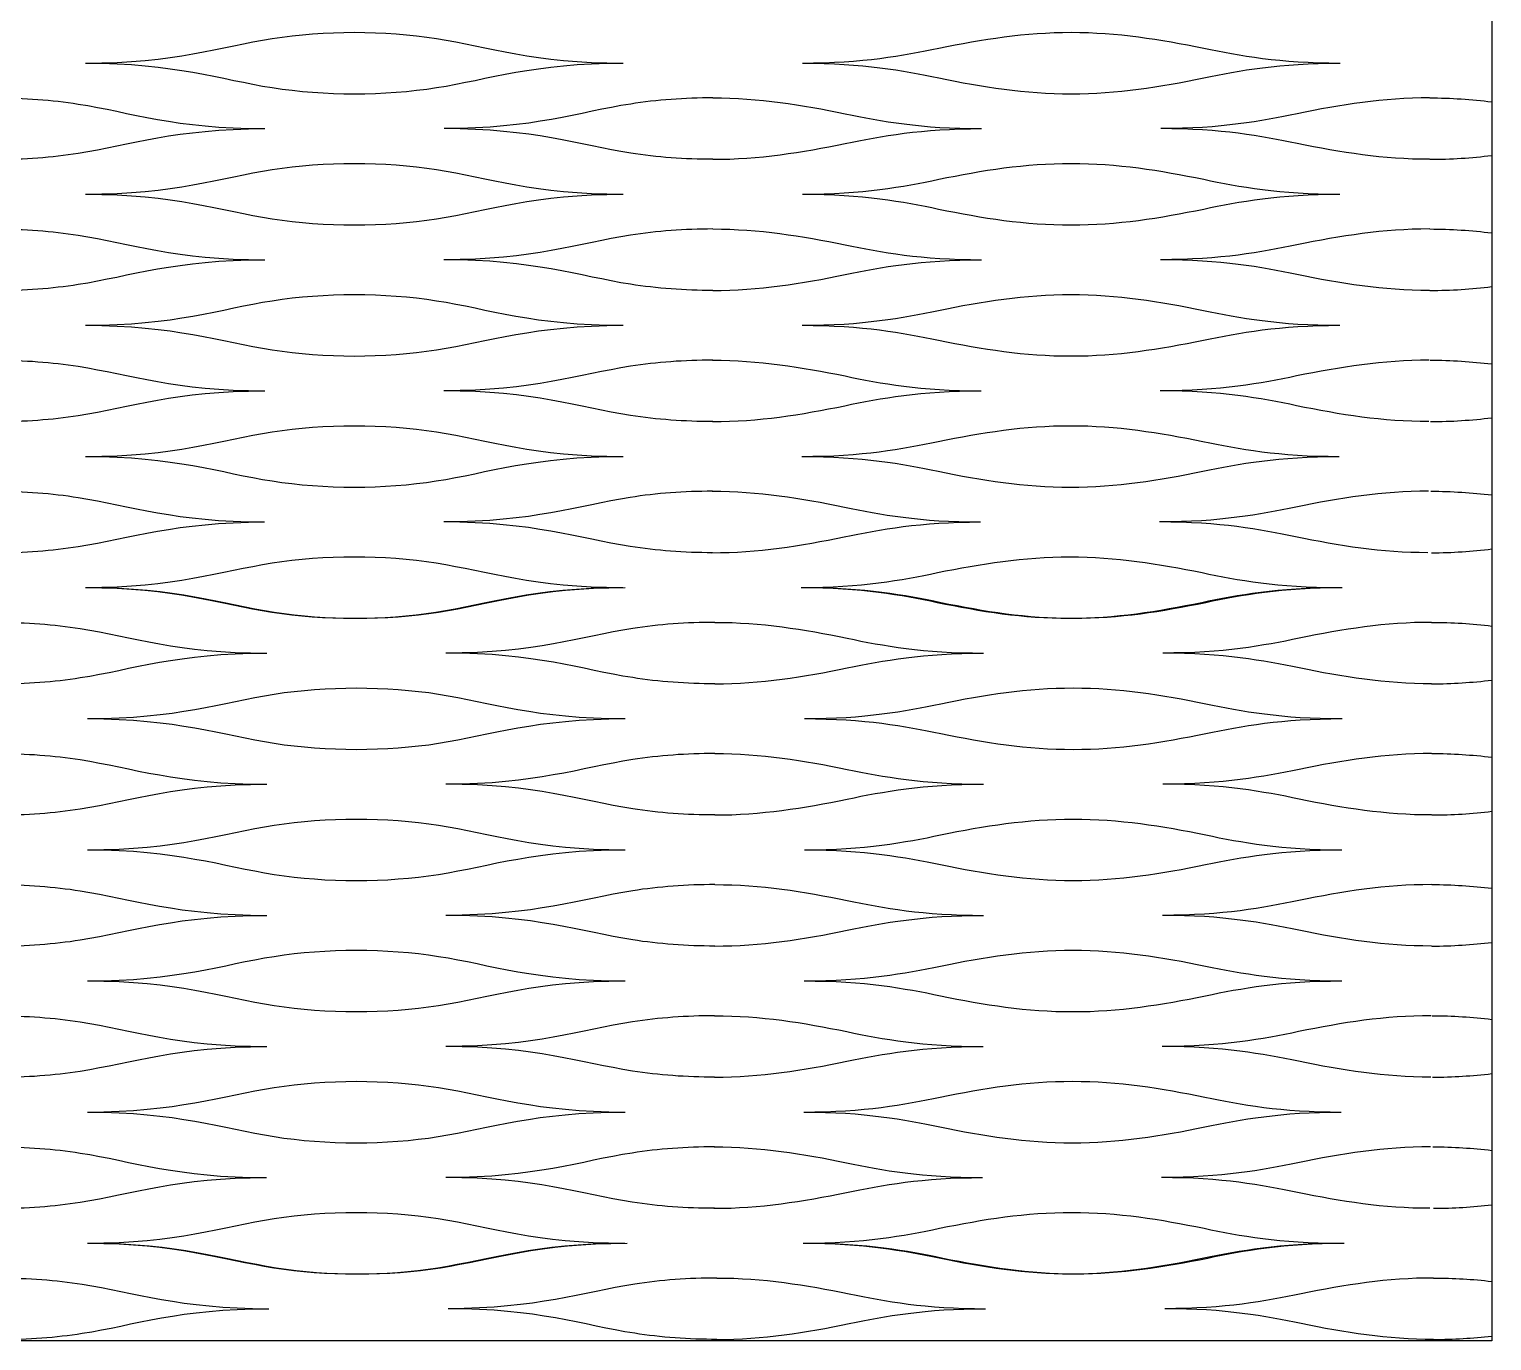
# Model space of a CAD drawing. Header units: millimetres. Extents: x 1 to 583, y -486 to -2.
# Drawn here: x 382.45 to 403.52, y -87 to -68.1 of the extents above; entities that cross this region are included whole.
import ezdxf

# ---------------------------------------------------------------- set-up
doc = ezdxf.new("R2010")
doc.units = ezdxf.units.MM
doc.header["$MEASUREMENT"] = 0
doc.layers.add('DEFAULT', color=7, linetype='Continuous')
doc.layers.add('dibujo', color=10, linetype='Continuous')

msp = doc.modelspace()

# ---------------------------------------------------------------- linework, layer by layer
at = {"layer": 'DEFAULT'}
for points, knots in [([(383.262, -68.585), (384.553, -68.585), (385.199, -68.349), (385.952, -68.231), (386.705, -68.112), (387.566, -68.112), (388.319, -68.231), (389.072, -68.349), (389.718, -68.585), (391.009, -68.585)], [0, 0, 0, 0, 1, 1, 1, 2, 2, 2, 3, 3, 3, 3]), ([(393.591, -68.585), (394.463, -68.585), (395.04, -68.477), (395.555, -68.371), (396.185, -68.241), (396.799, -68.142), (397.465, -68.142), (398.13, -68.142), (398.745, -68.241), (399.374, -68.371), (399.889, -68.477), (400.467, -68.585), (401.338, -68.585)], [0, 0, 0, 0, 1, 1, 1, 2, 2, 2, 3, 3, 3, 4, 4, 4, 4]), ([(383.262, -68.585), (384.553, -68.585), (385.199, -68.821), (385.952, -68.939), (386.705, -69.057), (387.566, -69.057), (388.319, -68.939), (389.072, -68.821), (389.718, -68.585), (391.009, -68.585)], [0, 0, 0, 0, 1, 1, 1, 2, 2, 2, 3, 3, 3, 3]), ([(393.591, -68.585), (394.463, -68.585), (395.04, -68.692), (395.555, -68.799), (396.184, -68.929), (396.799, -69.028), (397.464, -69.028), (398.13, -69.028), (398.745, -68.929), (399.374, -68.799), (399.889, -68.692), (400.467, -68.585), (401.338, -68.585)], [0, 0, 0, 0, 1, 1, 1, 2, 2, 2, 3, 3, 3, 4, 4, 4, 4]), ([(381.971, -69.087), (382.374, -69.087), (382.778, -69.116), (383.154, -69.175), (383.908, -69.293), (384.553, -69.53), (385.844, -69.53)], [0, 0, 0, 0, 1, 1, 1, 2, 2, 2, 2]), ([(392.3, -69.087), (391.897, -69.087), (391.493, -69.116), (391.117, -69.175), (390.363, -69.293), (389.718, -69.53), (388.427, -69.53)], [0, 0, 0, 0, 1, 1, 1, 2, 2, 2, 2]), ([(392.3, -69.087), (392.966, -69.087), (393.58, -69.186), (394.209, -69.316), (394.724, -69.422), (395.302, -69.53), (396.173, -69.53)], [0, 0, 0, 0, 1, 1, 1, 2, 2, 2, 2]), ([(402.629, -69.087), (401.963, -69.087), (401.349, -69.186), (400.719, -69.316), (400.204, -69.422), (399.627, -69.53), (398.755, -69.53)], [0, 0, 0, 0, 1, 1, 1, 2, 2, 2, 2]), ([(381.971, -69.972), (382.374, -69.972), (382.778, -69.943), (383.154, -69.884), (383.908, -69.766), (384.553, -69.53), (385.844, -69.53)], [0, 0, 0, 0, 1, 1, 1, 2, 2, 2, 2]), ([(392.3, -69.972), (391.897, -69.972), (391.493, -69.943), (391.117, -69.884), (390.363, -69.766), (389.718, -69.53), (388.427, -69.53)], [0, 0, 0, 0, 1, 1, 1, 2, 2, 2, 2]), ([(392.3, -69.972), (392.965, -69.972), (393.58, -69.873), (394.209, -69.743), (394.724, -69.637), (395.302, -69.53), (396.173, -69.53)], [0, 0, 0, 0, 1, 1, 1, 2, 2, 2, 2]), ([(402.628, -69.972), (401.963, -69.972), (401.348, -69.873), (400.719, -69.743), (400.204, -69.637), (399.627, -69.53), (398.755, -69.53)], [0, 0, 0, 0, 1, 1, 1, 2, 2, 2, 2]), ([(383.262, -70.474), (384.553, -70.474), (385.199, -70.238), (385.952, -70.12), (386.705, -70.002), (387.566, -70.002), (388.319, -70.12), (389.072, -70.238), (389.718, -70.474), (391.009, -70.474)], [0, 0, 0, 0, 1, 1, 1, 2, 2, 2, 3, 3, 3, 3]), ([(393.591, -70.474), (394.462, -70.474), (395.04, -70.367), (395.555, -70.26), (396.184, -70.13), (396.798, -70.031), (397.464, -70.031), (398.13, -70.031), (398.744, -70.13), (399.373, -70.26), (399.888, -70.367), (400.466, -70.474), (401.337, -70.474)], [0, 0, 0, 0, 1, 1, 1, 2, 2, 2, 3, 3, 3, 4, 4, 4, 4]), ([(383.262, -70.474), (384.553, -70.474), (385.199, -70.71), (385.952, -70.829), (386.705, -70.947), (387.566, -70.947), (388.319, -70.829), (389.072, -70.71), (389.717, -70.474), (391.008, -70.474)], [0, 0, 0, 0, 1, 1, 1, 2, 2, 2, 3, 3, 3, 3]), ([(393.591, -70.474), (394.462, -70.474), (395.039, -70.582), (395.554, -70.688), (396.183, -70.818), (396.797, -70.917), (397.463, -70.917), (398.129, -70.917), (398.743, -70.818), (399.373, -70.688), (399.888, -70.582), (400.466, -70.474), (401.337, -70.474)], [0, 0, 0, 0, 1, 1, 1, 2, 2, 2, 3, 3, 3, 4, 4, 4, 4]), ([(381.971, -70.976), (382.374, -70.976), (382.778, -71.006), (383.154, -71.065), (383.908, -71.183), (384.553, -71.419), (385.844, -71.419)], [0, 0, 0, 0, 1, 1, 1, 2, 2, 2, 2]), ([(392.299, -70.976), (391.896, -70.976), (391.493, -71.006), (391.116, -71.065), (390.363, -71.183), (389.717, -71.419), (388.426, -71.419)], [0, 0, 0, 0, 1, 1, 1, 2, 2, 2, 2]), ([(392.299, -70.976), (392.965, -70.976), (393.579, -71.075), (394.208, -71.205), (394.723, -71.311), (395.3, -71.419), (396.171, -71.419)], [0, 0, 0, 0, 1, 1, 1, 2, 2, 2, 2]), ([(402.627, -70.976), (401.961, -70.976), (401.347, -71.075), (400.717, -71.205), (400.202, -71.311), (399.625, -71.419), (398.753, -71.419)], [0, 0, 0, 0, 1, 1, 1, 2, 2, 2, 2]), ([(381.971, -71.862), (382.374, -71.862), (382.778, -71.832), (383.154, -71.773), (383.908, -71.655), (384.553, -71.419), (385.844, -71.419)], [0, 0, 0, 0, 1, 1, 1, 2, 2, 2, 2]), ([(392.299, -71.862), (391.896, -71.862), (391.493, -71.832), (391.116, -71.773), (390.363, -71.655), (389.717, -71.419), (388.426, -71.419)], [0, 0, 0, 0, 1, 1, 1, 2, 2, 2, 2]), ([(392.298, -71.862), (392.964, -71.862), (393.578, -71.763), (394.207, -71.633), (394.722, -71.527), (395.3, -71.419), (396.171, -71.419)], [0, 0, 0, 0, 1, 1, 1, 2, 2, 2, 2]), ([(402.625, -71.862), (401.96, -71.862), (401.345, -71.763), (400.717, -71.633), (400.202, -71.527), (399.625, -71.419), (398.753, -71.419)], [0, 0, 0, 0, 1, 1, 1, 2, 2, 2, 2]), ([(383.262, -72.364), (384.553, -72.364), (385.199, -72.127), (385.952, -72.009), (386.705, -71.891), (387.566, -71.891), (388.319, -72.009), (389.072, -72.127), (389.717, -72.364), (391.008, -72.364)], [0, 0, 0, 0, 1, 1, 1, 2, 2, 2, 3, 3, 3, 3]), ([(393.588, -72.364), (394.46, -72.364), (395.037, -72.256), (395.552, -72.15), (396.181, -72.02), (396.796, -71.921), (397.461, -71.921), (398.127, -71.921), (398.741, -72.02), (399.37, -72.15), (399.885, -72.256), (400.462, -72.364), (401.333, -72.364)], [0, 0, 0, 0, 1, 1, 1, 2, 2, 2, 3, 3, 3, 4, 4, 4, 4]), ([(383.262, -72.364), (384.552, -72.364), (385.198, -72.6), (385.951, -72.718), (386.704, -72.836), (387.564, -72.836), (388.318, -72.718), (389.071, -72.6), (389.716, -72.364), (391.007, -72.364)], [0, 0, 0, 0, 1, 1, 1, 2, 2, 2, 3, 3, 3, 3]), ([(393.588, -72.364), (394.46, -72.364), (395.037, -72.471), (395.551, -72.578), (396.18, -72.707), (396.794, -72.806), (397.459, -72.806), (398.125, -72.806), (398.739, -72.707), (399.369, -72.578), (399.884, -72.471), (400.462, -72.364), (401.333, -72.364)], [0, 0, 0, 0, 1, 1, 1, 2, 2, 2, 3, 3, 3, 4, 4, 4, 4]), ([(381.971, -72.866), (382.374, -72.866), (382.778, -72.895), (383.154, -72.954), (383.907, -73.072), (384.552, -73.308), (385.843, -73.308)], [0, 0, 0, 0, 1, 1, 1, 2, 2, 2, 2]), ([(392.298, -72.866), (391.894, -72.866), (391.491, -72.895), (391.114, -72.954), (390.361, -73.072), (389.716, -73.308), (388.425, -73.308)], [0, 0, 0, 0, 1, 1, 1, 2, 2, 2, 2]), ([(392.296, -72.866), (392.962, -72.866), (393.576, -72.965), (394.205, -73.094), (394.719, -73.201), (395.296, -73.308), (396.167, -73.308)], [0, 0, 0, 0, 1, 1, 1, 2, 2, 2, 2]), ([(402.622, -72.866), (401.956, -72.866), (401.341, -72.965), (400.712, -73.094), (400.197, -73.201), (399.619, -73.308), (398.748, -73.308)], [0, 0, 0, 0, 1, 1, 1, 2, 2, 2, 2]), ([(381.971, -73.751), (382.374, -73.751), (382.778, -73.722), (383.154, -73.663), (383.907, -73.545), (384.552, -73.308), (385.843, -73.308)], [0, 0, 0, 0, 1, 1, 1, 2, 2, 2, 2]), ([(392.298, -73.751), (391.894, -73.751), (391.491, -73.722), (391.114, -73.663), (390.361, -73.545), (389.716, -73.308), (388.425, -73.308)], [0, 0, 0, 0, 1, 1, 1, 2, 2, 2, 2]), ([(392.294, -73.751), (392.96, -73.751), (393.574, -73.652), (394.203, -73.522), (394.718, -73.416), (395.296, -73.308), (396.167, -73.308)], [0, 0, 0, 0, 1, 1, 1, 2, 2, 2, 2]), ([(402.618, -73.751), (401.952, -73.751), (401.339, -73.652), (400.71, -73.522), (400.196, -73.416), (399.619, -73.308), (398.748, -73.308)], [0, 0, 0, 0, 1, 1, 1, 2, 2, 2, 2]), ([(383.262, -74.253), (384.552, -74.253), (385.198, -74.017), (385.951, -73.899), (386.704, -73.781), (387.564, -73.781), (388.318, -73.899), (389.071, -74.017), (389.716, -74.253), (391.007, -74.253)], [0, 0, 0, 0, 1, 1, 1, 2, 2, 2, 3, 3, 3, 3]), ([(393.583, -74.253), (394.454, -74.253), (395.032, -74.145), (395.547, -74.039), (396.176, -73.909), (396.79, -73.81), (397.456, -73.81), (398.121, -73.81), (398.735, -73.909), (399.363, -74.039), (399.877, -74.145), (400.454, -74.253), (401.325, -74.253)], [0, 0, 0, 0, 1, 1, 1, 2, 2, 2, 3, 3, 3, 4, 4, 4, 4]), ([(383.261, -74.253), (384.551, -74.253), (385.196, -74.489), (385.949, -74.607), (386.702, -74.725), (387.562, -74.725), (388.315, -74.607), (389.067, -74.489), (389.713, -74.253), (391.003, -74.253)], [0, 0, 0, 0, 1, 1, 1, 2, 2, 2, 3, 3, 3, 3]), ([(393.583, -74.253), (394.454, -74.253), (395.031, -74.361), (395.545, -74.467), (396.173, -74.597), (396.786, -74.696), (397.451, -74.696), (398.117, -74.696), (398.731, -74.597), (399.361, -74.467), (399.876, -74.361), (400.454, -74.253), (401.325, -74.253)], [0, 0, 0, 0, 1, 1, 1, 2, 2, 2, 3, 3, 3, 4, 4, 4, 4]), ([(381.971, -74.755), (382.374, -74.755), (382.777, -74.784), (383.154, -74.844), (383.906, -74.962), (384.551, -75.198), (385.842, -75.198)], [0, 0, 0, 0, 1, 1, 1, 2, 2, 2, 2]), ([(392.293, -74.755), (391.89, -74.755), (391.487, -74.784), (391.11, -74.844), (390.358, -74.962), (389.713, -75.198), (388.422, -75.198)], [0, 0, 0, 0, 1, 1, 1, 2, 2, 2, 2]), ([(392.291, -74.755), (392.956, -74.755), (393.57, -74.854), (394.198, -74.984), (394.711, -75.09), (395.288, -75.198), (396.158, -75.198)], [0, 0, 0, 0, 1, 1, 1, 2, 2, 2, 2]), ([(402.611, -74.755), (401.946, -74.755), (401.331, -74.854), (400.701, -74.984), (400.186, -75.09), (399.609, -75.198), (398.738, -75.198)], [0, 0, 0, 0, 1, 1, 1, 2, 2, 2, 2]), ([(381.971, -75.641), (382.374, -75.641), (382.777, -75.611), (383.154, -75.552), (383.906, -75.434), (384.551, -75.198), (385.842, -75.198)], [0, 0, 0, 0, 1, 1, 1, 2, 2, 2, 2]), ([(392.293, -75.641), (391.89, -75.641), (391.487, -75.611), (391.11, -75.552), (390.358, -75.434), (389.713, -75.198), (388.422, -75.198)], [0, 0, 0, 0, 1, 1, 1, 2, 2, 2, 2]), ([(392.287, -75.641), (392.952, -75.641), (393.566, -75.542), (394.195, -75.412), (394.71, -75.305), (395.288, -75.198), (396.158, -75.198)], [0, 0, 0, 0, 1, 1, 1, 2, 2, 2, 2]), ([(402.603, -75.641), (401.938, -75.641), (401.325, -75.542), (400.698, -75.412), (400.185, -75.305), (399.609, -75.198), (398.738, -75.198)], [0, 0, 0, 0, 1, 1, 1, 2, 2, 2, 2]), ([(383.261, -76.142), (384.551, -76.142), (385.196, -75.906), (385.949, -75.788), (386.702, -75.67), (387.562, -75.67), (388.315, -75.788), (389.067, -75.906), (389.713, -76.142), (391.003, -76.142)], [0, 0, 0, 0, 1, 1, 1, 2, 2, 2, 3, 3, 3, 3]), ([(393.574, -76.142), (394.444, -76.142), (395.022, -76.035), (395.536, -75.928), (396.166, -75.799), (396.78, -75.7), (397.445, -75.7), (398.11, -75.7), (398.723, -75.799), (399.35, -75.928), (399.864, -76.035), (400.439, -76.142), (401.31, -76.142)], [0, 0, 0, 0, 1, 1, 1, 2, 2, 2, 3, 3, 3, 4, 4, 4, 4]), ([(383.26, -76.142), (384.549, -76.142), (385.194, -76.379), (385.946, -76.497), (386.698, -76.615), (387.558, -76.615), (388.31, -76.497), (389.062, -76.379), (389.706, -76.142), (390.996, -76.142)], [0, 0, 0, 0, 1, 1, 1, 2, 2, 2, 3, 3, 3, 3]), ([(383.291, -76.142), (384.582, -76.142), (385.227, -76.379), (385.981, -76.497), (386.734, -76.615), (387.595, -76.615), (388.348, -76.497), (389.101, -76.379), (389.747, -76.142), (391.038, -76.142)], [0, 0, 0, 0, 1, 1, 1, 2, 2, 2, 3, 3, 3, 3]), ([(393.574, -76.142), (394.444, -76.142), (395.02, -76.25), (395.533, -76.356), (396.16, -76.486), (396.772, -76.585), (397.437, -76.585), (398.101, -76.585), (398.716, -76.486), (399.346, -76.356), (399.861, -76.25), (400.439, -76.142), (401.31, -76.142)], [0, 0, 0, 0, 1, 1, 1, 2, 2, 2, 3, 3, 3, 4, 4, 4, 4]), ([(393.62, -76.142), (394.492, -76.142), (395.069, -76.25), (395.584, -76.356), (396.213, -76.486), (396.828, -76.585), (397.493, -76.585), (398.159, -76.585), (398.774, -76.486), (399.403, -76.356), (399.918, -76.25), (400.496, -76.142), (401.367, -76.142)], [0, 0, 0, 0, 1, 1, 1, 2, 2, 2, 3, 3, 3, 4, 4, 4, 4]), ([(381.999, -76.644), (382.403, -76.644), (382.806, -76.674), (383.183, -76.733), (383.936, -76.851), (384.582, -77.087), (385.873, -77.087)], [0, 0, 0, 0, 1, 1, 1, 2, 2, 2, 2]), ([(392.329, -76.644), (391.925, -76.644), (391.522, -76.674), (391.145, -76.733), (390.392, -76.851), (389.747, -77.087), (388.455, -77.087)], [0, 0, 0, 0, 1, 1, 1, 2, 2, 2, 2]), ([(392.329, -76.644), (392.995, -76.644), (393.609, -76.743), (394.238, -76.873), (394.753, -76.98), (395.331, -77.087), (396.202, -77.087)], [0, 0, 0, 0, 1, 1, 1, 2, 2, 2, 2]), ([(402.658, -76.644), (401.993, -76.644), (401.378, -76.743), (400.749, -76.873), (400.234, -76.98), (399.656, -77.087), (398.785, -77.087)], [0, 0, 0, 0, 1, 1, 1, 2, 2, 2, 2]), ([(381.999, -77.53), (382.403, -77.53), (382.806, -77.501), (383.183, -77.441), (383.936, -77.323), (384.582, -77.087), (385.873, -77.087)], [0, 0, 0, 0, 1, 1, 1, 2, 2, 2, 2]), ([(392.329, -77.53), (391.925, -77.53), (391.522, -77.501), (391.145, -77.441), (390.392, -77.323), (389.747, -77.087), (388.455, -77.087)], [0, 0, 0, 0, 1, 1, 1, 2, 2, 2, 2]), ([(392.329, -77.53), (392.994, -77.53), (393.609, -77.431), (394.238, -77.301), (394.753, -77.195), (395.331, -77.087), (396.202, -77.087)], [0, 0, 0, 0, 1, 1, 1, 2, 2, 2, 2]), ([(402.658, -77.53), (401.992, -77.53), (401.378, -77.431), (400.749, -77.301), (400.234, -77.195), (399.656, -77.087), (398.785, -77.087)], [0, 0, 0, 0, 1, 1, 1, 2, 2, 2, 2]), ([(383.291, -78.032), (384.582, -78.032), (385.227, -77.796), (385.981, -77.678), (386.734, -77.56), (387.595, -77.56), (388.348, -77.678), (389.101, -77.796), (389.747, -78.032), (391.038, -78.032)], [0, 0, 0, 0, 1, 1, 1, 2, 2, 2, 3, 3, 3, 3]), ([(393.62, -78.032), (394.492, -78.032), (395.069, -77.924), (395.584, -77.818), (396.213, -77.688), (396.828, -77.589), (397.493, -77.589), (398.159, -77.589), (398.774, -77.688), (399.403, -77.818), (399.918, -77.924), (400.495, -78.032), (401.367, -78.032)], [0, 0, 0, 0, 1, 1, 1, 2, 2, 2, 3, 3, 3, 4, 4, 4, 4]), ([(383.291, -78.032), (384.582, -78.032), (385.227, -78.268), (385.981, -78.386), (386.734, -78.504), (387.594, -78.504), (388.348, -78.386), (389.101, -78.268), (389.746, -78.032), (391.038, -78.032)], [0, 0, 0, 0, 1, 1, 1, 2, 2, 2, 3, 3, 3, 3]), ([(393.62, -78.032), (394.492, -78.032), (395.069, -78.14), (395.584, -78.246), (396.213, -78.376), (396.827, -78.475), (397.493, -78.475), (398.159, -78.475), (398.774, -78.376), (399.403, -78.246), (399.918, -78.14), (400.495, -78.032), (401.367, -78.032)], [0, 0, 0, 0, 1, 1, 1, 2, 2, 2, 3, 3, 3, 4, 4, 4, 4]), ([(381.999, -78.534), (382.403, -78.534), (382.806, -78.563), (383.183, -78.622), (383.936, -78.74), (384.582, -78.977), (385.873, -78.977)], [0, 0, 0, 0, 1, 1, 1, 2, 2, 2, 2]), ([(392.329, -78.534), (391.925, -78.534), (391.522, -78.563), (391.145, -78.622), (390.392, -78.74), (389.746, -78.977), (388.455, -78.977)], [0, 0, 0, 0, 1, 1, 1, 2, 2, 2, 2]), ([(392.329, -78.534), (392.994, -78.534), (393.609, -78.633), (394.238, -78.763), (394.753, -78.869), (395.33, -78.977), (396.202, -78.977)], [0, 0, 0, 0, 1, 1, 1, 2, 2, 2, 2]), ([(402.658, -78.534), (401.992, -78.534), (401.377, -78.633), (400.748, -78.763), (400.233, -78.869), (399.656, -78.977), (398.784, -78.977)], [0, 0, 0, 0, 1, 1, 1, 2, 2, 2, 2]), ([(381.999, -79.42), (382.403, -79.42), (382.806, -79.39), (383.183, -79.331), (383.936, -79.213), (384.582, -78.977), (385.873, -78.977)], [0, 0, 0, 0, 1, 1, 1, 2, 2, 2, 2]), ([(392.329, -79.42), (391.925, -79.42), (391.522, -79.39), (391.145, -79.331), (390.392, -79.213), (389.746, -78.977), (388.455, -78.977)], [0, 0, 0, 0, 1, 1, 1, 2, 2, 2, 2]), ([(392.328, -79.42), (392.994, -79.42), (393.608, -79.32), (394.238, -79.191), (394.753, -79.084), (395.33, -78.977), (396.202, -78.977)], [0, 0, 0, 0, 1, 1, 1, 2, 2, 2, 2]), ([(402.657, -79.42), (401.991, -79.42), (401.377, -79.32), (400.748, -79.191), (400.233, -79.084), (399.656, -78.977), (398.784, -78.977)], [0, 0, 0, 0, 1, 1, 1, 2, 2, 2, 2]), ([(383.291, -79.921), (384.582, -79.921), (385.227, -79.685), (385.981, -79.567), (386.734, -79.449), (387.594, -79.449), (388.348, -79.567), (389.101, -79.685), (389.746, -79.921), (391.038, -79.921)], [0, 0, 0, 0, 1, 1, 1, 2, 2, 2, 3, 3, 3, 3]), ([(393.619, -79.921), (394.491, -79.921), (395.068, -79.814), (395.583, -79.707), (396.212, -79.578), (396.827, -79.479), (397.492, -79.479), (398.158, -79.479), (398.773, -79.578), (399.402, -79.707), (399.917, -79.814), (400.494, -79.921), (401.366, -79.921)], [0, 0, 0, 0, 1, 1, 1, 2, 2, 2, 3, 3, 3, 4, 4, 4, 4]), ([(383.291, -79.921), (384.582, -79.921), (385.227, -80.158), (385.98, -80.276), (386.733, -80.394), (387.594, -80.394), (388.347, -80.276), (389.1, -80.158), (389.746, -79.921), (391.037, -79.921)], [0, 0, 0, 0, 1, 1, 1, 2, 2, 2, 3, 3, 3, 3]), ([(393.619, -79.921), (394.491, -79.921), (395.068, -80.029), (395.583, -80.135), (396.212, -80.265), (396.826, -80.364), (397.492, -80.364), (398.157, -80.364), (398.772, -80.265), (399.401, -80.135), (399.917, -80.029), (400.494, -79.921), (401.366, -79.921)], [0, 0, 0, 0, 1, 1, 1, 2, 2, 2, 3, 3, 3, 4, 4, 4, 4]), ([(381.999, -80.423), (382.403, -80.423), (382.806, -80.453), (383.183, -80.512), (383.936, -80.63), (384.582, -80.866), (385.873, -80.866)], [0, 0, 0, 0, 1, 1, 1, 2, 2, 2, 2]), ([(392.328, -80.423), (391.925, -80.423), (391.521, -80.453), (391.145, -80.512), (390.391, -80.63), (389.746, -80.866), (388.455, -80.866)], [0, 0, 0, 0, 1, 1, 1, 2, 2, 2, 2]), ([(392.328, -80.423), (392.993, -80.423), (393.608, -80.522), (394.237, -80.652), (394.751, -80.759), (395.329, -80.866), (396.2, -80.866)], [0, 0, 0, 0, 1, 1, 1, 2, 2, 2, 2]), ([(402.656, -80.423), (401.99, -80.423), (401.375, -80.522), (400.746, -80.652), (400.231, -80.759), (399.653, -80.866), (398.782, -80.866)], [0, 0, 0, 0, 1, 1, 1, 2, 2, 2, 2]), ([(381.999, -81.309), (382.403, -81.309), (382.806, -81.279), (383.183, -81.22), (383.936, -81.102), (384.582, -80.866), (385.873, -80.866)], [0, 0, 0, 0, 1, 1, 1, 2, 2, 2, 2]), ([(392.328, -81.309), (391.925, -81.309), (391.521, -81.279), (391.145, -81.22), (390.391, -81.102), (389.746, -80.866), (388.455, -80.866)], [0, 0, 0, 0, 1, 1, 1, 2, 2, 2, 2]), ([(392.327, -81.309), (392.992, -81.309), (393.607, -81.21), (394.236, -81.08), (394.751, -80.974), (395.329, -80.866), (396.2, -80.866)], [0, 0, 0, 0, 1, 1, 1, 2, 2, 2, 2]), ([(402.654, -81.309), (401.988, -81.309), (401.374, -81.21), (400.745, -81.08), (400.231, -80.974), (399.653, -80.866), (398.782, -80.866)], [0, 0, 0, 0, 1, 1, 1, 2, 2, 2, 2]), ([(383.291, -81.811), (384.582, -81.811), (385.227, -81.575), (385.98, -81.457), (386.733, -81.338), (387.594, -81.338), (388.347, -81.457), (389.1, -81.575), (389.746, -81.811), (391.037, -81.811)], [0, 0, 0, 0, 1, 1, 1, 2, 2, 2, 3, 3, 3, 3]), ([(393.617, -81.811), (394.488, -81.811), (395.066, -81.703), (395.581, -81.597), (396.21, -81.467), (396.824, -81.368), (397.49, -81.368), (398.156, -81.368), (398.77, -81.467), (399.399, -81.597), (399.914, -81.703), (400.491, -81.811), (401.362, -81.811)], [0, 0, 0, 0, 1, 1, 1, 2, 2, 2, 3, 3, 3, 4, 4, 4, 4]), ([(383.29, -81.811), (384.581, -81.811), (385.227, -82.047), (385.979, -82.165), (386.733, -82.283), (387.593, -82.283), (388.346, -82.165), (389.099, -82.047), (389.745, -81.811), (391.035, -81.811)], [0, 0, 0, 0, 1, 1, 1, 2, 2, 2, 3, 3, 3, 3]), ([(393.617, -81.811), (394.488, -81.811), (395.065, -81.918), (395.58, -82.025), (396.208, -82.155), (396.822, -82.254), (397.488, -82.254), (398.153, -82.254), (398.768, -82.155), (399.398, -82.025), (399.913, -81.918), (400.491, -81.811), (401.362, -81.811)], [0, 0, 0, 0, 1, 1, 1, 2, 2, 2, 3, 3, 3, 4, 4, 4, 4]), ([(381.999, -82.313), (382.403, -82.313), (382.806, -82.342), (383.183, -82.401), (383.936, -82.519), (384.581, -82.756), (385.872, -82.756)], [0, 0, 0, 0, 1, 1, 1, 2, 2, 2, 2]), ([(392.326, -82.313), (391.923, -82.313), (391.519, -82.342), (391.143, -82.401), (390.39, -82.519), (389.745, -82.756), (388.454, -82.756)], [0, 0, 0, 0, 1, 1, 1, 2, 2, 2, 2]), ([(392.325, -82.313), (392.99, -82.313), (393.605, -82.412), (394.233, -82.542), (394.748, -82.648), (395.324, -82.756), (396.196, -82.756)], [0, 0, 0, 0, 1, 1, 1, 2, 2, 2, 2]), ([(402.65, -82.313), (401.985, -82.313), (401.37, -82.412), (400.741, -82.542), (400.225, -82.648), (399.648, -82.756), (398.777, -82.756)], [0, 0, 0, 0, 1, 1, 1, 2, 2, 2, 2]), ([(381.999, -83.198), (382.403, -83.198), (382.806, -83.169), (383.183, -83.11), (383.936, -82.992), (384.581, -82.756), (385.872, -82.756)], [0, 0, 0, 0, 1, 1, 1, 2, 2, 2, 2]), ([(392.326, -83.198), (391.923, -83.198), (391.519, -83.169), (391.143, -83.11), (390.39, -82.992), (389.745, -82.756), (388.454, -82.756)], [0, 0, 0, 0, 1, 1, 1, 2, 2, 2, 2]), ([(392.323, -83.198), (392.988, -83.198), (393.603, -83.099), (394.232, -82.969), (394.747, -82.863), (395.324, -82.756), (396.196, -82.756)], [0, 0, 0, 0, 1, 1, 1, 2, 2, 2, 2]), ([(402.646, -83.198), (401.981, -83.198), (401.367, -83.099), (400.739, -82.969), (400.225, -82.863), (399.648, -82.756), (398.777, -82.756)], [0, 0, 0, 0, 1, 1, 1, 2, 2, 2, 2]), ([(383.29, -83.7), (384.581, -83.7), (385.227, -83.464), (385.979, -83.346), (386.733, -83.228), (387.593, -83.228), (388.346, -83.346), (389.099, -83.464), (389.745, -83.7), (391.035, -83.7)], [0, 0, 0, 0, 1, 1, 1, 2, 2, 2, 3, 3, 3, 3]), ([(393.612, -83.7), (394.483, -83.7), (395.06, -83.593), (395.575, -83.486), (396.204, -83.356), (396.819, -83.257), (397.484, -83.257), (398.15, -83.257), (398.764, -83.356), (399.392, -83.486), (399.906, -83.593), (400.483, -83.7), (401.354, -83.7)], [0, 0, 0, 0, 1, 1, 1, 2, 2, 2, 3, 3, 3, 4, 4, 4, 4]), ([(383.29, -83.7), (384.58, -83.7), (385.225, -83.936), (385.978, -84.054), (386.731, -84.173), (387.591, -84.173), (388.343, -84.054), (389.096, -83.936), (389.741, -83.7), (391.031, -83.7)], [0, 0, 0, 0, 1, 1, 1, 2, 2, 2, 3, 3, 3, 3]), ([(393.612, -83.7), (394.483, -83.7), (395.06, -83.808), (395.573, -83.914), (396.201, -84.044), (396.815, -84.143), (397.48, -84.143), (398.145, -84.143), (398.76, -84.044), (399.39, -83.914), (399.905, -83.808), (400.483, -83.7), (401.354, -83.7)], [0, 0, 0, 0, 1, 1, 1, 2, 2, 2, 3, 3, 3, 4, 4, 4, 4]), ([(381.999, -84.202), (382.403, -84.202), (382.806, -84.232), (383.182, -84.291), (383.935, -84.409), (384.58, -84.645), (385.87, -84.645)], [0, 0, 0, 0, 1, 1, 1, 2, 2, 2, 2]), ([(392.322, -84.202), (391.918, -84.202), (391.515, -84.232), (391.139, -84.291), (390.386, -84.409), (389.741, -84.645), (388.451, -84.645)], [0, 0, 0, 0, 1, 1, 1, 2, 2, 2, 2]), ([(392.32, -84.202), (392.985, -84.202), (393.598, -84.301), (394.226, -84.431), (394.74, -84.537), (395.316, -84.645), (396.187, -84.645)], [0, 0, 0, 0, 1, 1, 1, 2, 2, 2, 2]), ([(402.64, -84.202), (401.974, -84.202), (401.36, -84.301), (400.73, -84.431), (400.215, -84.537), (399.637, -84.645), (398.766, -84.645)], [0, 0, 0, 0, 1, 1, 1, 2, 2, 2, 2]), ([(381.999, -85.088), (382.403, -85.088), (382.806, -85.058), (383.182, -84.999), (383.935, -84.881), (384.58, -84.645), (385.87, -84.645)], [0, 0, 0, 0, 1, 1, 1, 2, 2, 2, 2]), ([(392.322, -85.088), (391.918, -85.088), (391.515, -85.058), (391.139, -84.999), (390.386, -84.881), (389.741, -84.645), (388.451, -84.645)], [0, 0, 0, 0, 1, 1, 1, 2, 2, 2, 2]), ([(392.316, -85.088), (392.981, -85.088), (393.595, -84.989), (394.224, -84.859), (394.739, -84.753), (395.316, -84.645), (396.187, -84.645)], [0, 0, 0, 0, 1, 1, 1, 2, 2, 2, 2]), ([(402.632, -85.088), (401.967, -85.088), (401.354, -84.989), (400.727, -84.859), (400.213, -84.753), (399.637, -84.645), (398.766, -84.645)], [0, 0, 0, 0, 1, 1, 1, 2, 2, 2, 2]), ([(383.29, -85.59), (384.58, -85.59), (385.225, -85.353), (385.978, -85.235), (386.731, -85.117), (387.591, -85.117), (388.343, -85.235), (389.096, -85.353), (389.741, -85.59), (391.031, -85.59)], [0, 0, 0, 0, 1, 1, 1, 2, 2, 2, 3, 3, 3, 3]), ([(393.603, -85.59), (394.473, -85.59), (395.05, -85.482), (395.565, -85.376), (396.194, -85.246), (396.808, -85.147), (397.473, -85.147), (398.138, -85.147), (398.751, -85.246), (399.379, -85.376), (399.892, -85.482), (400.468, -85.59), (401.338, -85.59)], [0, 0, 0, 0, 1, 1, 1, 2, 2, 2, 3, 3, 3, 4, 4, 4, 4]), ([(383.289, -85.59), (384.578, -85.59), (385.223, -85.826), (385.975, -85.944), (386.727, -86.062), (387.586, -86.062), (388.338, -85.944), (389.09, -85.826), (389.735, -85.59), (391.024, -85.59)], [0, 0, 0, 0, 1, 1, 1, 2, 2, 2, 3, 3, 3, 3]), ([(383.319, -85.59), (384.61, -85.59), (385.256, -85.826), (386.009, -85.944), (386.762, -86.062), (387.623, -86.062), (388.376, -85.944), (389.13, -85.826), (389.775, -85.59), (391.066, -85.59)], [0, 0, 0, 0, 1, 1, 1, 2, 2, 2, 3, 3, 3, 3]), ([(393.603, -85.59), (394.473, -85.59), (395.049, -85.697), (395.562, -85.803), (396.189, -85.933), (396.801, -86.032), (397.465, -86.032), (398.13, -86.032), (398.745, -85.933), (399.375, -85.803), (399.89, -85.697), (400.468, -85.59), (401.338, -85.59)], [0, 0, 0, 0, 1, 1, 1, 2, 2, 2, 3, 3, 3, 4, 4, 4, 4]), ([(393.649, -85.59), (394.52, -85.59), (395.098, -85.697), (395.613, -85.804), (396.242, -85.933), (396.856, -86.032), (397.522, -86.032), (398.188, -86.032), (398.802, -85.933), (399.432, -85.804), (399.947, -85.697), (400.524, -85.59), (401.396, -85.59)], [0, 0, 0, 0, 1, 1, 1, 2, 2, 2, 3, 3, 3, 4, 4, 4, 4]), ([(382.028, -86.092), (382.432, -86.092), (382.835, -86.121), (383.212, -86.18), (383.965, -86.298), (384.61, -86.534), (385.902, -86.534)], [0, 0, 0, 0, 1, 1, 1, 2, 2, 2, 2]), ([(392.358, -86.092), (391.954, -86.092), (391.55, -86.121), (391.174, -86.18), (390.421, -86.298), (389.775, -86.534), (388.484, -86.534)], [0, 0, 0, 0, 1, 1, 1, 2, 2, 2, 2]), ([(392.357, -86.092), (393.023, -86.092), (393.638, -86.191), (394.267, -86.32), (394.782, -86.427), (395.359, -86.534), (396.231, -86.534)], [0, 0, 0, 0, 1, 1, 1, 2, 2, 2, 2]), ([(402.687, -86.092), (402.021, -86.092), (401.407, -86.191), (400.777, -86.32), (400.262, -86.427), (399.685, -86.534), (398.813, -86.534)], [0, 0, 0, 0, 1, 1, 1, 2, 2, 2, 2]), ([(382.028, -86.977), (382.432, -86.977), (382.835, -86.948), (383.212, -86.889), (383.965, -86.771), (384.61, -86.534), (385.902, -86.534)], [0, 0, 0, 0, 1, 1, 1, 2, 2, 2, 2]), ([(392.358, -86.977), (391.954, -86.977), (391.55, -86.948), (391.174, -86.889), (390.421, -86.771), (389.775, -86.534), (388.484, -86.534)], [0, 0, 0, 0, 1, 1, 1, 2, 2, 2, 2]), ([(392.357, -86.977), (393.023, -86.977), (393.638, -86.878), (394.267, -86.748), (394.782, -86.642), (395.359, -86.534), (396.231, -86.534)], [0, 0, 0, 0, 1, 1, 1, 2, 2, 2, 2]), ([(402.687, -86.977), (402.021, -86.977), (401.407, -86.878), (400.777, -86.748), (400.262, -86.642), (399.685, -86.534), (398.813, -86.534)], [0, 0, 0, 0, 1, 1, 1, 2, 2, 2, 2])]:
    msp.add_open_spline(points, degree=3, knots=knots, dxfattribs=at)
for points in [[(402.63, -69.087), (402.937, -69.087), (403.233, -69.108), (403.524, -69.143)], [(402.631, -69.972), (402.937, -69.972), (403.233, -69.951), (403.524, -69.916)], [(402.632, -70.976), (402.938, -70.976), (403.233, -70.997), (403.524, -71.032)], [(402.634, -71.862), (402.939, -71.862), (403.234, -71.841), (403.524, -71.806)], [(402.637, -72.866), (402.941, -72.866), (403.235, -72.886), (403.524, -72.921)], [(402.641, -73.751), (402.944, -73.751), (403.236, -73.731), (403.524, -73.696)], [(402.648, -74.755), (402.948, -74.755), (403.238, -74.775), (403.524, -74.809)], [(402.656, -75.641), (402.954, -75.641), (403.241, -75.621), (403.524, -75.587)], [(402.658, -76.644), (402.955, -76.644), (403.242, -76.664), (403.524, -76.697)], [(402.658, -77.53), (402.955, -77.53), (403.242, -77.51), (403.524, -77.477)], [(402.659, -78.534), (402.955, -78.534), (403.242, -78.554), (403.524, -78.587)], [(402.659, -79.42), (402.956, -79.42), (403.242, -79.4), (403.524, -79.367)], [(402.661, -80.423), (402.957, -80.423), (403.243, -80.443), (403.524, -80.476)], [(402.663, -81.309), (402.958, -81.309), (403.243, -81.289), (403.524, -81.256)], [(402.666, -82.313), (402.96, -82.313), (403.244, -82.332), (403.524, -82.365)], [(402.67, -83.198), (402.963, -83.198), (403.246, -83.179), (403.524, -83.147)], [(402.677, -84.202), (402.967, -84.202), (403.248, -84.221), (403.524, -84.253)], [(402.685, -85.088), (402.972, -85.088), (403.25, -85.069), (403.524, -85.038)], [(402.687, -86.092), (402.974, -86.092), (403.251, -86.11), (403.524, -86.141)], [(402.687, -86.977), (402.974, -86.977), (403.251, -86.959), (403.524, -86.928)]]:
    msp.add_open_spline(points, degree=3, dxfattribs=at)
at = {"layer": 'dibujo'}
for p, q in [((403.524, -9.996), (403.524, -86.996)), ((403.524, -86.996), (365.68, -86.996))]:
    msp.add_line(p, q, dxfattribs=at)

doc.saveas('drawing.dxf')
